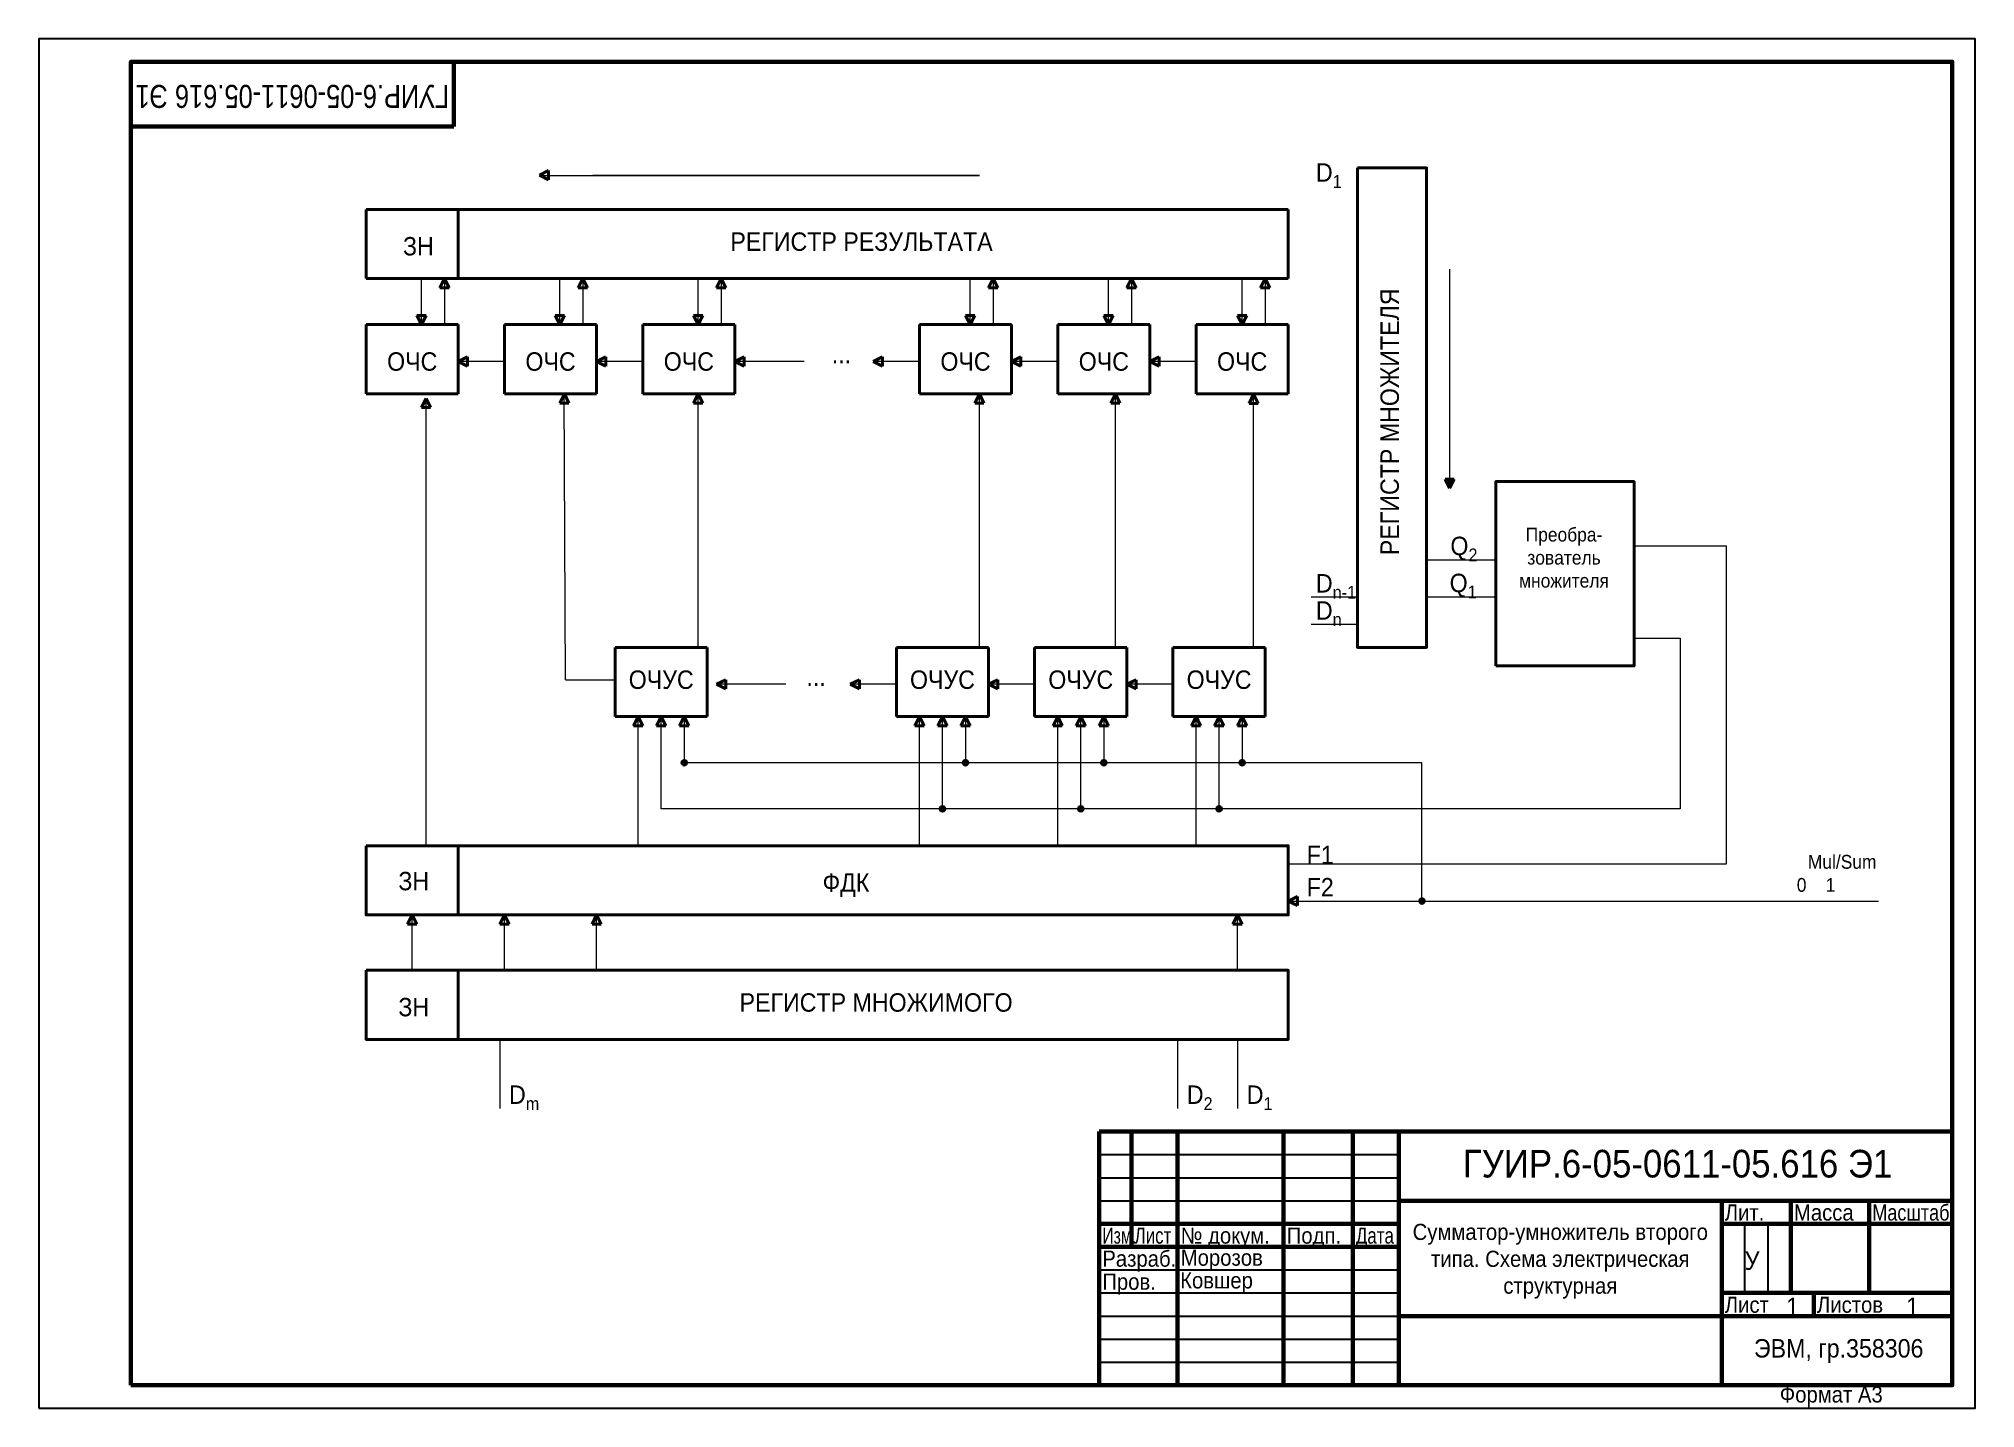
# Model space of a CAD drawing. Header units: millimetres. Extents: x 0 to 420, y 0 to 297.
import ezdxf
from ezdxf.enums import TextEntityAlignment as Align

# ---------------------------------------------------------------- set-up
doc = ezdxf.new("R2010")
doc.units = ezdxf.units.MM
doc.header["$LTSCALE"] = 0.5
doc.layers.get('0').update_dxf_attribs({"lineweight": 60})
doc.layers.get('Defpoints').update_dxf_attribs({"color": 5})
doc.layers.add('провода', color=122, linetype='Continuous', lineweight=15)
doc.layers.add('фигуры', color=7, linetype='Continuous', lineweight=40)
doc.styles.get("Standard").update_dxf_attribs({"font": 'arial.ttf', "width": 0.9})

msp = doc.modelspace()

# ---------------------------------------------------------------- hatches: boundary and pattern name
at = {"layer": 'провода', "true_color": 0x000000}
h = msp.add_hatch(color=18, dxfattribs=at)
h.dxf.hatch_style = 1
h.paths.add_polyline_path([(307, 201.52), (306, 201.52), (306, 199.52), (306, 199.52)])
h.paths.add_polyline_path([(306, 201.52), (305, 201.52), (306, 199.52)])
at = {"layer": 'фигуры'}
h = msp.add_hatch(color=256, dxfattribs=at)
h.dxf.hatch_style = 1
h.paths.add_polyline_path([(300.02, 110.5), (300.02, 110), (300.5, 110, 0.40438)])
h.paths.add_polyline_path([(300.02, 110.5, 0.424713), (299.5, 110, 0.000506), (299.5, 110), (300.02, 110)])
h.paths.add_polyline_path([(300.5, 110), (300.02, 110), (299.5, 110, 0.997978)])

# ---------------------------------------------------------------- linework, layer by layer
for p, q in [((20, 292), (20, 278)), ((90, 278), (90, 292)), ((20, 278), (90, 278)), ((365, 45), (365, 40))]:
    msp.add_line(p, q)
at = {"lineweight": 60}
for p, q in [((415, 60), (230, 60)), ((230, 5), (230, 60)), ((237, 60), (237, 35)), ((247, 5), (247, 60)), ((270, 60), (270, 5)), ((285, 5), (285, 60)), ((295, 60), (295, 5)), ((295, 45), (415, 45)), ((365, 5), (365, 45)), ((380, 45), (380, 25)), ((397, 25), (397, 45)), ((230, 40), (295, 40)), ((365, 40), (415, 40)), ((230, 35), (295, 35)), ((365, 25), (415, 25)), ((385, 20), (385, 25)), ((295, 20), (415, 20))]:
    msp.add_line(p, q, dxfattribs=at)
at = {"lineweight": -3}
for p, q in [((230, 55), (295, 55)), ((230, 50), (295, 50)), ((230, 45), (295, 45)), ((370, 25), (370, 40)), ((375, 40), (375, 25)), ((230, 30), (295, 30)), ((230, 25), (295, 25)), ((230, 20), (295, 20)), ((230, 15), (295, 15)), ((230, 10), (295, 10))]:
    msp.add_line(p, q, dxfattribs=at)
at = {"lineweight": 60}
msp.add_lwpolyline([(20, 5), (415, 5), (415, 292), (20, 292)], close=True, dxfattribs=at)
at = {"layer": 'Defpoints'}
msp.add_lwpolyline([(0, 0), (420, 0), (420, 297), (0, 297)], close=True, dxfattribs=at)
at = {"layer": 'провода'}
for p, q in [((108.63, 267.36), (204.07, 267.33)), ((120.15, 267.43), (204.05, 267.43)), ((120.15, 267.37), (204.05, 267.37)), ((120.15, 267.37), (204.05, 267.37)), ((251, 260), (231, 260)), ((83, 235), (83, 245)), ((88, 245), (88, 235)), ((113, 235), (113, 245)), ((118, 245), (118, 235)), ((143, 235), (143, 245)), ((148, 245), (148, 235)), ((202, 235), (202, 245)), ((207, 245), (207, 235)), ((232, 235), (232, 245)), ((237, 245), (237, 235)), ((261, 235), (261, 245)), ((266, 245), (266, 235)), ((306, 247), (306, 199.5)), ((101, 227), (91, 227)), ((131, 227), (121, 227)), ((166, 227), (151, 227)), ((191, 227), (181, 227)), ((221, 227), (211, 227)), ((251, 227), (241, 227)), ((84, 122), (84, 219)), ((114.27, 158), (113.98, 220.03)), ((143, 165), (143, 220)), ((204, 165), (204, 220)), ((233.5, 165), (233.5, 220)), ((263.46, 165), (263.46, 220)), ((286, 215), (286, 215)), ((346, 187), (346, 197)), ((346, 177), (346, 187)), ((346, 187), (366, 187)), ((366, 187), (366, 118)), ((301, 184), (316, 184)), ((346, 177), (346, 180.97)), ((346, 171.97), (346, 177)), ((286, 175.9), (276, 175.9)), ((300.83, 175.97), (315.83, 175.97)), ((286, 170), (276, 170)), ((346, 167), (356, 167)), ((356, 167), (356, 130)), ((114.27, 158), (125, 158)), ((162, 157), (147, 157)), ((186, 157), (176, 157)), ((216, 157), (206, 157)), ((246, 157), (236, 157)), ((130, 122), (130, 150)), ((135, 130), (135, 150)), ((140, 150), (140, 140)), ((191, 122), (191, 150)), ((196, 130), (196, 150)), ((201, 150), (201, 140)), ((221, 122), (221, 150)), ((226, 130), (226, 150)), ((231, 150), (231, 140)), ((251, 122), (251, 150)), ((256, 130), (256, 150)), ((261, 150), (261, 140)), ((300, 140), (140, 140)), ((300, 110), (300, 139.96)), ((356, 130), (135, 130)), ((366, 118), (271, 118)), ((271, 110), (399, 110)), ((81, 95), (81, 107)), ((101, 95), (101, 107)), ((121, 95), (121, 107)), ((260, 95), (260, 107)), ((100, 80), (100, 65)), ((247, 80), (247, 65)), ((260, 80), (260, 65))]:
    msp.add_line(p, q, dxfattribs=at)
at = {"layer": 'фигуры'}
for p, q in [((108.59, 267.39), (110.59, 268.39)), ((108.59, 267.39), (110.59, 266.39)), ((110.59, 266.39), (110.59, 268.39)), ((110.59, 268.38), (110.59, 266.38)), ((271, 260), (71, 260)), ((71, 260), (71, 245)), ((91, 245), (91, 260)), ((271, 245), (271, 260)), ((71, 245), (271, 245)), ((88, 245), (87, 243)), ((88, 245), (89, 243)), ((118, 245), (117, 243)), ((118, 245), (119, 243)), ((148, 245), (147, 243)), ((148, 245), (149, 243)), ((207, 245), (206, 243)), ((207, 245), (208, 243)), ((237, 245), (236, 243)), ((237, 245), (238, 243)), ((266, 245), (265, 243)), ((266, 245), (267, 243)), ((87, 243), (89, 243)), ((117, 243), (119, 243)), ((147, 243), (149, 243)), ((206, 243), (208, 243)), ((236, 243), (238, 243)), ((265, 243), (267, 243)), ((83, 235), (82, 237)), ((84, 237), (82, 237)), ((83, 235), (84, 237)), ((113, 235), (112, 237)), ((114, 237), (112, 237)), ((113, 235), (114, 237)), ((143, 235), (142, 237)), ((144, 237), (142, 237)), ((143, 235), (144, 237)), ((202, 235), (201, 237)), ((203, 237), (201, 237)), ((202, 235), (203, 237)), ((232, 235), (231, 237)), ((233, 237), (231, 237)), ((232, 235), (233, 237)), ((261, 235), (260, 237)), ((262, 237), (260, 237)), ((261, 235), (262, 237)), ((91, 235), (71, 235)), ((71, 235), (71, 220)), ((91, 220), (91, 235)), ((121, 235), (101, 235)), ((101, 235), (101, 220)), ((121, 220), (121, 235)), ((151, 235), (131, 235)), ((131, 235), (131, 220)), ((151, 220), (151, 235)), ((191, 235), (191, 220)), ((211, 235), (191, 235)), ((211, 220), (211, 235)), ((241, 235), (221, 235)), ((221, 235), (221, 220)), ((241, 220), (241, 235)), ((271, 235), (251, 235)), ((251, 235), (251, 220)), ((271, 220), (271, 235)), ((91, 227), (93, 228)), ((93, 226), (91, 227)), ((93, 228), (93, 226)), ((121, 227), (123, 228)), ((123, 226), (121, 227)), ((123, 228), (123, 226)), ((151, 227), (153, 228)), ((153, 226), (151, 227)), ((153, 228), (153, 226)), ((181, 227), (183, 228)), ((183, 226), (181, 227)), ((183, 228), (183, 226)), ((211, 227), (213, 228)), ((213, 226), (211, 227)), ((213, 228), (213, 226)), ((241, 227), (243, 228)), ((243, 226), (241, 227)), ((243, 228), (243, 226)), ((71, 220), (91, 220)), ((84, 219), (83, 217)), ((84, 219), (85, 217)), ((101, 220), (121, 220)), ((114, 220), (113, 218)), ((114, 220), (115, 218)), ((131, 220), (151, 220)), ((143, 220), (142, 218)), ((143, 220), (144, 218)), ((191, 220), (211, 220)), ((204, 220), (203, 218)), ((204, 220), (205, 218)), ((221, 220), (241, 220)), ((233.5, 220), (232.5, 218)), ((233.5, 220), (234.5, 218)), ((251, 220), (271, 220)), ((263.49, 219.93), (262.49, 217.93)), ((263.49, 219.93), (264.49, 217.93)), ((83, 217), (85, 217)), ((113, 218), (115, 218)), ((142, 218), (144, 218)), ((203, 218), (205, 218)), ((232.5, 218), (234.5, 218)), ((262.49, 217.93), (264.49, 217.93)), ((306, 199.52), (305, 201.52)), ((307, 201.52), (305, 201.52)), ((306, 199.52), (307, 201.52)), ((125, 150), (125, 165)), ((125, 165), (145, 165)), ((145, 165), (145, 150)), ((186, 150), (186, 165)), ((186, 165), (206, 165)), ((206, 165), (206, 150)), ((216, 150), (216, 165)), ((216, 165), (236, 165)), ((236, 165), (236, 150)), ((246, 150), (246, 165)), ((246, 165), (266, 165)), ((266, 165), (266, 150)), ((147, 157), (149, 158)), ((149, 156), (147, 157)), ((149, 158), (149, 156)), ((176, 157), (178, 158)), ((178, 156), (176, 157)), ((178, 158), (178, 156)), ((206, 157), (208, 158)), ((208, 156), (206, 157)), ((208, 158), (208, 156)), ((236, 157), (238, 158)), ((238, 156), (236, 157)), ((238, 158), (238, 156)), ((145, 150), (125, 150)), ((130, 150), (129, 148)), ((129, 148), (131, 148)), ((130, 150), (131, 148)), ((135, 150), (134, 148)), ((134, 148), (136, 148)), ((135, 150), (136, 148)), ((140, 150), (139, 148)), ((139, 148), (141, 148)), ((140, 150), (141, 148)), ((206, 150), (186, 150)), ((191, 150), (190, 148)), ((190, 148), (192, 148)), ((191, 150), (192, 148)), ((196, 150), (195, 148)), ((195, 148), (197, 148)), ((196, 150), (197, 148)), ((201, 150), (200, 148)), ((200, 148), (202, 148)), ((201, 150), (202, 148)), ((236, 150), (216, 150)), ((221, 150), (220, 148)), ((220, 148), (222, 148)), ((221, 150), (222, 148)), ((226, 150), (225, 148)), ((225, 148), (227, 148)), ((226, 150), (227, 148)), ((231, 150), (230, 148)), ((230, 148), (232, 148)), ((231, 150), (232, 148)), ((266, 150), (246, 150)), ((251, 150), (250, 148)), ((250, 148), (252, 148)), ((251, 150), (252, 148)), ((256, 150), (255, 148)), ((255, 148), (257, 148)), ((256, 150), (257, 148)), ((261, 150), (260, 148)), ((260, 148), (262, 148)), ((261, 150), (262, 148)), ((91, 107), (91, 122)), ((271, 110), (273, 111)), ((271, 110), (273, 109)), ((273, 109), (273, 111)), ((81, 107), (80, 105)), ((81, 107), (82, 105)), ((101, 107), (100, 105)), ((101, 107), (102, 105)), ((121, 107), (120, 105)), ((121, 107), (122, 105)), ((260, 107), (259, 105)), ((260, 107), (261, 105)), ((80, 105), (82, 105)), ((100, 105), (102, 105)), ((120, 105), (122, 105)), ((259, 105), (261, 105)), ((91, 80), (91, 95))]:
    msp.add_line(p, q, dxfattribs=at)
for points in [[(286, 269), (301, 269), (301, 165), (286, 165)], [(316, 160.97), (346, 160.97), (346, 200.97), (316, 200.97)], [(71, 122), (271, 122), (271, 107), (71, 107)], [(71, 95), (271, 95), (271, 80), (71, 80)]]:
    msp.add_lwpolyline(points, close=True, dxfattribs=at)
for centre in [(140, 140), (201, 140), (231, 140), (261, 140), (196, 130), (226, 130), (256, 130), (300, 110)]:
    msp.add_circle(centre, 0.5, dxfattribs=at)

# ---------------------------------------------------------------- texts
at = {"width": 0.788671}
msp.add_text('ГУИР.6-05-0611-05.616 Э1', height=5, rotation=180, dxfattribs=at).set_placement((89, 287), (21, 287), align=Align.FIT)
at = {"color": 3, "lineweight": -3}
for s, width, p in [('Лит.', 0.9, (365.67, 40.7)), ('Масса', 0.9, (380.67, 40.7)), ('Масштаб', 0.8, (397.67, 40.7)), ('Изм.', 0.7, (230.67, 35.7)), ('Лист', 0.75, (237.67, 35.7)), ('№ докум.', 0.9, (247.67, 35.7)), ('Подп.', 0.9, (270.67, 35.7)), ('Дата', 0.75, (285.67, 35.7)), ('Разраб.', 0.9, (230.67, 30.7)), ('Пров.', 0.9, (230.67, 25.7)), ('Лист', 0.9, (365.67, 20.7)), ('Листов', 0.9, (385.67, 20.7))]:
    msp.add_text(s, height=3.5, dxfattribs=dict(at, width=width)).set_placement(p)
at = {"color": 3, "width": 0.9}
for s, p in [('У', (370, 30)), ('1', (379, 20)), ('1', (405, 20))]:
    msp.add_text(s, height=4, dxfattribs=at).set_placement(p)
at = {"lineweight": -3, "width": 0.9}
msp.add_text('Формат А3', height=3.5, dxfattribs=at).set_placement((377.6, 1.25))
at = {"color": 3}
for s, width, insert, char_height, attachment_point in [('ГУИР.6-05-0611-05.616 Э1', 92.4331, (402, 53), 6, 6), ('Морозов', 23, (247.68, 34.41), 3.5, 1), ('Ковшер', 23, (247.56, 29.48), 3.5, 1), ('ЭВМ, гр.358306', 50, (372, 15), 4, 1)]:
    msp.add_mtext_dynamic_manual_height_columns(s, width=width, gutter_width=20, heights=[0], dxfattribs=dict(at, insert=insert, char_height=char_height, attachment_point=attachment_point))
at = {"color": 0, "insert": (295, 40), "char_height": 3.5, "attachment_point": 1}
msp.add_mtext_dynamic_manual_height_columns('\\pxqc;Сумматор-умножитель второго типа. Схема электрическая структурная', width=70, gutter_width=20, heights=[24.95], dxfattribs=at)
at = {"layer": 'фигуры', "width": 0.9}
for s, p in [('F1', (275, 118)), ('F2', (275, 111))]:
    msp.add_text(s, height=4, dxfattribs=at).set_placement(p)
at = {"layer": 'фигуры', "attachment_point": 1}
for s, width, heights, insert, char_height in [('\\A1;D{\\H0.7x;\\S^ 1;}', 8, [3], (277, 270), 4), ('\\PЗН', 15, [0], (79, 260.67), 4), ('РЕГИСТР РЕЗУЛЬТАТА', 178.2348, [5.49], (150, 255), 4), ('\\pxqc;ОЧС', 30, [0], (66, 229), 4), ('\\pxqc;ОЧС', 30, [0], (96, 229), 4), ('\\pxqc;ОЧС', 30, [0], (126, 229), 4), ('...', 10, [0], (172, 230.63), 4), ('\\pxqc;ОЧС', 30, [0], (186, 229), 4), ('\\pxqc;ОЧС', 30, [0], (216, 229), 4), ('\\pxqc;ОЧС', 30, [0], (246, 229), 4), ('\\A1;Q{\\H0.7x;\\S^ 2;}', 8, [0], (306.17, 189.01), 4), ('\\pxqc;Преобра-\\Pзователь\\Pмножителя', 29.6083, [40.23], (316, 190.97), 3), ('\\A1;D{\\H0.7x;\\S^ n-1;}', 8, [0], (277, 180.9), 4), ('\\A1;Q{\\H0.7x;\\S^ 1;}', 8, [0], (306, 180.98), 4), ('\\A1;D{\\H0.7x;\\S^ n;}', 8, [0], (277, 175), 4), ('\\pxqc;ОЧУC', 30, [0], (120, 160), 4), ('\\pxqc;ОЧУC', 30, [0], (181, 160), 4), ('\\pxqc;ОЧУC', 30, [0], (211, 160), 4), ('\\pxqc;ОЧУC', 30, [0], (241, 160), 4), ('...', 10, [0], (166.5, 160.63), 4), ('\\pxqc;Mul/Sum\\P\\pq*;      0    1 ', 32.2717, [9.96], (375, 120), 3), ('\\PЗН', 15, [0], (78, 123), 4), ('ФДК', 125, [0], (170, 116), 4), ('\\PЗН', 15, [0], (78, 95.67), 4), ('РЕГИСТР МНОЖИМОГО', 125, [0], (152, 90), 4), ('\\A1;D{\\H0.7x;\\S^ m;}', 8, [0], (102, 70.01), 4), ('\\A1;D{\\H0.7x;\\S^ 2;}', 8, [0], (249, 70.01), 4), ('\\A1;D{\\H0.7x;\\S^ 1;}', 8, [0], (262, 70.01), 4)]:
    msp.add_mtext_dynamic_manual_height_columns(s, width=width, gutter_width=20, heights=heights, dxfattribs=dict(at, insert=insert, char_height=char_height))
at = {"layer": 'фигуры', "insert": (291, 185), "char_height": 4, "attachment_point": 1, "rotation": 90}
msp.add_mtext_dynamic_manual_height_columns('РЕГИСТР МНОЖИТЕЛЯ', width=60.8249, gutter_width=20, heights=[11.45], dxfattribs=at)

doc.saveas('drawing.dxf')
